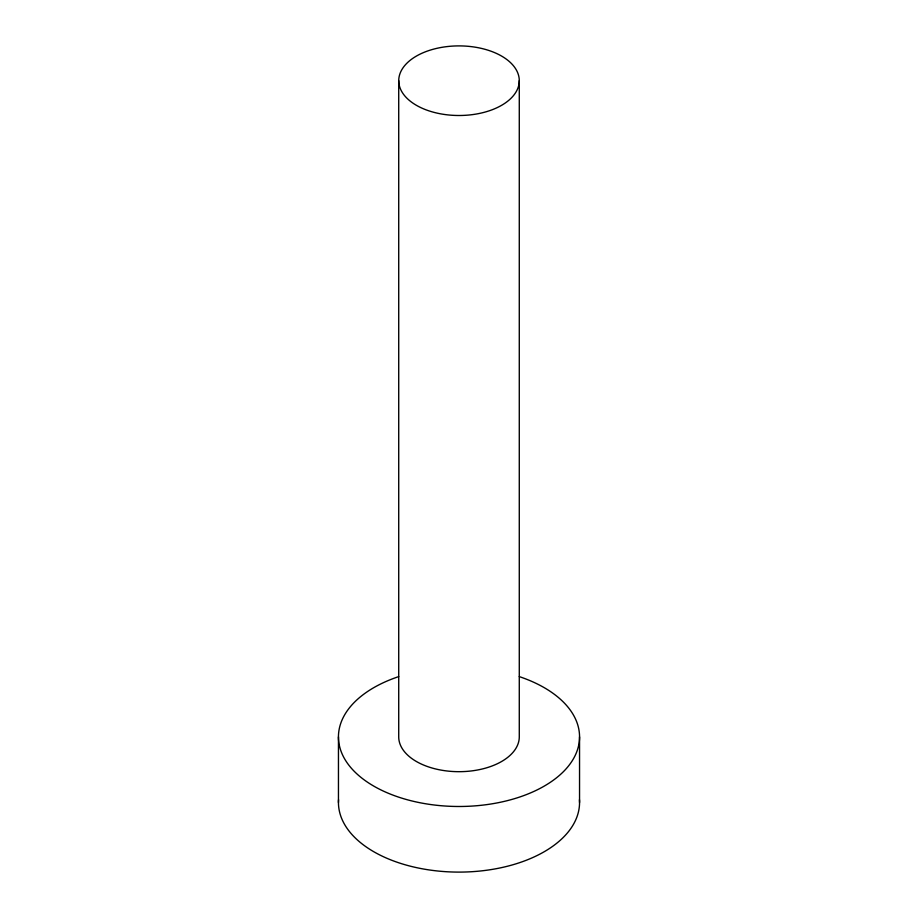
<?xml version="1.0" encoding="UTF-8"?>
<svg xmlns="http://www.w3.org/2000/svg" width="918" height="918" viewBox="0 0 918 918"><rect width="100%" height="100%" fill="white"/><g stroke="black" fill="none" stroke-linecap="round" stroke-linejoin="round"><path stroke-width="1.38" d="M579.545 736.879L579.545 802.504M519.278 80.704A60.278 34.804 0 0 1 428.867 110.837A60.278 34.804 0 0 1 428.867 50.559A60.278 34.804 0 0 1 519.278 80.704L519.278 736.879A60.278 34.804 0 0 1 459 771.682A60.278 34.804 0 0 1 398.722 736.879L398.722 80.704M338.455 736.879L338.455 802.504M579.453 799.716A120.545 69.596 0 0 1 459 872.1A120.545 69.596 0 0 1 338.547 799.716M519.278 676.612A120.545 69.596 0 0 1 551.351 781.62A120.545 69.596 0 0 1 366.649 781.62A120.545 69.596 0 0 1 398.722 676.612"/></g></svg>
